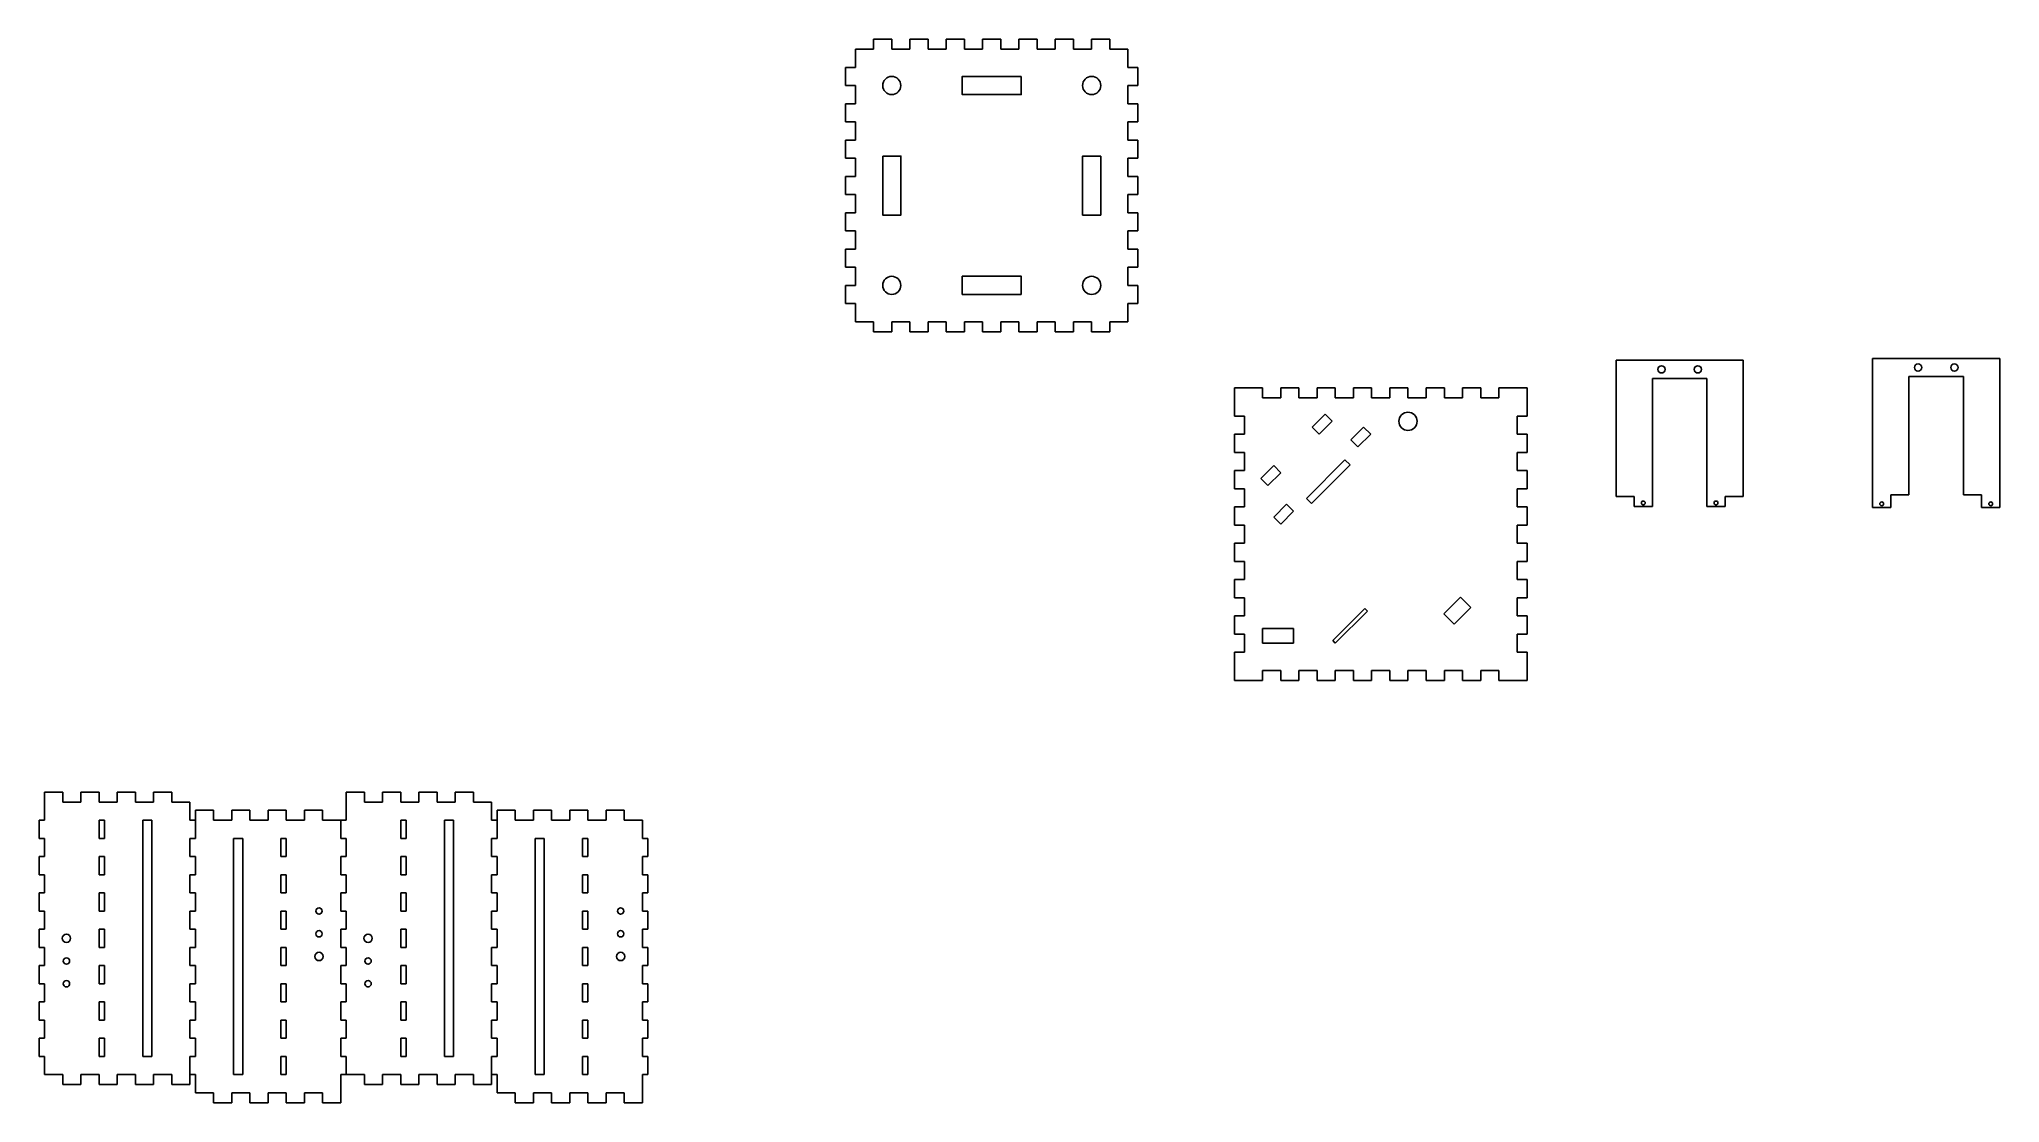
# Model space of a CAD drawing. Header units: millimetres. Extents: x 1642 to 2721, y 1557 to 2142.
import ezdxf

# ---------------------------------------------------------------- set-up
doc = ezdxf.new("R2010")
doc.units = ezdxf.units.MM

msp = doc.modelspace()

# ---------------------------------------------------------------- linework, layer by layer
for p, q in [((2090.9, 2126.9), (2090.9, 2136.9)), ((2100.9, 2136.9), (2090.9, 2136.9)), ((2110.9, 2142.4), (2100.9, 2142.4)), ((2100.9, 2142.4), (2100.9, 2136.9)), ((2110.9, 2136.9), (2110.9, 2142.4)), ((2120.9, 2136.9), (2110.9, 2136.9)), ((2130.9, 2142.4), (2120.9, 2142.4)), ((2120.9, 2142.4), (2120.9, 2136.9)), ((2130.9, 2136.9), (2130.9, 2142.4)), ((2140.9, 2136.9), (2130.9, 2136.9)), ((2150.9, 2142.4), (2140.9, 2142.4)), ((2140.9, 2142.4), (2140.9, 2136.9)), ((2150.9, 2136.9), (2150.9, 2142.4)), ((2160.9, 2136.9), (2150.9, 2136.9)), ((2170.9, 2142.4), (2160.9, 2142.4)), ((2160.9, 2142.4), (2160.9, 2136.9)), ((2170.9, 2136.9), (2170.9, 2142.4)), ((2180.9, 2136.9), (2170.9, 2136.9)), ((2190.9, 2142.4), (2180.9, 2142.4)), ((2180.9, 2142.4), (2180.9, 2136.9)), ((2190.9, 2136.9), (2190.9, 2142.4)), ((2200.9, 2136.9), (2190.9, 2136.9)), ((2210.9, 2142.4), (2200.9, 2142.4)), ((2200.9, 2142.4), (2200.9, 2136.9)), ((2210.9, 2136.9), (2210.9, 2142.4)), ((2220.9, 2136.9), (2210.9, 2136.9)), ((2230.9, 2142.4), (2220.9, 2142.4)), ((2220.9, 2142.4), (2220.9, 2136.9)), ((2230.9, 2136.9), (2230.9, 2142.4)), ((2230.9, 2142.4), (2230.9, 2142.4)), ((2230.9, 2136.9), (2240.9, 2136.9)), ((2240.9, 2126.9), (2240.9, 2136.9)), ((2090.9, 2126.9), (2085.4, 2126.9)), ((2085.4, 2126.9), (2085.4, 2126.9)), ((2085.4, 2126.9), (2085.4, 2116.9)), ((2246.4, 2126.9), (2240.9, 2126.9)), ((2246.4, 2116.9), (2246.4, 2126.9)), ((2085.4, 2116.9), (2090.9, 2116.9)), ((2090.9, 2116.9), (2090.9, 2106.9)), ((2240.9, 2106.9), (2240.9, 2116.9)), ((2240.9, 2116.9), (2246.4, 2116.9)), ((2090.9, 2106.9), (2085.4, 2106.9)), ((2085.4, 2106.9), (2085.4, 2096.9)), ((2246.4, 2106.9), (2240.9, 2106.9)), ((2246.4, 2096.9), (2246.4, 2106.9)), ((2085.4, 2096.9), (2090.9, 2096.9)), ((2090.9, 2096.9), (2090.9, 2086.9)), ((2240.9, 2086.9), (2240.9, 2096.9)), ((2240.9, 2096.9), (2246.4, 2096.9)), ((2090.9, 2086.9), (2085.4, 2086.9)), ((2085.4, 2086.9), (2085.4, 2076.9)), ((2246.4, 2086.9), (2240.9, 2086.9)), ((2246.4, 2076.9), (2246.4, 2086.9)), ((2085.4, 2076.9), (2090.9, 2076.9)), ((2090.9, 2076.9), (2090.9, 2066.9)), ((2240.9, 2066.9), (2240.9, 2076.9)), ((2240.9, 2076.9), (2246.4, 2076.9)), ((2090.9, 2066.9), (2085.4, 2066.9)), ((2085.4, 2066.9), (2085.4, 2056.9)), ((2246.4, 2066.9), (2240.9, 2066.9)), ((2246.4, 2056.9), (2246.4, 2066.9)), ((2085.4, 2056.9), (2090.9, 2056.9)), ((2090.9, 2056.9), (2090.9, 2046.9)), ((2240.9, 2046.9), (2240.9, 2056.9)), ((2240.9, 2056.9), (2246.4, 2056.9)), ((2090.9, 2046.9), (2085.4, 2046.9)), ((2085.4, 2046.9), (2085.4, 2036.9)), ((2246.4, 2046.9), (2240.9, 2046.9)), ((2246.4, 2036.9), (2246.4, 2046.9)), ((2085.4, 2036.9), (2090.9, 2036.9)), ((2090.9, 2036.9), (2090.9, 2026.9)), ((2240.9, 2026.9), (2240.9, 2036.9)), ((2240.9, 2036.9), (2246.4, 2036.9)), ((2090.9, 2026.9), (2085.4, 2026.9)), ((2085.4, 2026.9), (2085.4, 2016.9)), ((2246.4, 2026.9), (2240.9, 2026.9)), ((2246.4, 2016.9), (2246.4, 2026.9)), ((2085.4, 2016.9), (2090.9, 2016.9)), ((2090.9, 2006.9), (2085.4, 2006.9)), ((2085.4, 2006.9), (2085.4, 1996.9)), ((2090.9, 2016.9), (2090.9, 2006.9)), ((2240.9, 2006.9), (2240.9, 2016.9)), ((2240.9, 2016.9), (2246.4, 2016.9)), ((2246.4, 2006.9), (2240.9, 2006.9)), ((2246.4, 1996.9), (2246.4, 2006.9)), ((2085.4, 1996.9), (2090.9, 1996.9)), ((2090.9, 1996.9), (2090.9, 1986.9)), ((2240.9, 1996.9), (2246.4, 1996.9)), ((2240.9, 1996.9), (2240.9, 1986.9)), ((2100.9, 1986.9), (2090.9, 1986.9)), ((2100.9, 1986.9), (2100.9, 1981.4)), ((2110.9, 1981.4), (2110.9, 1986.9)), ((2110.9, 1986.9), (2120.9, 1986.9)), ((2110.9, 1986.9), (2110.9, 1986.9)), ((2120.9, 1986.9), (2120.9, 1981.4)), ((2130.9, 1981.4), (2130.9, 1986.9)), ((2130.9, 1986.9), (2140.9, 1986.9)), ((2140.9, 1986.9), (2140.9, 1981.4)), ((2150.9, 1981.4), (2150.9, 1986.9)), ((2150.9, 1986.9), (2160.9, 1986.9)), ((2160.9, 1986.9), (2160.9, 1981.4)), ((2170.9, 1981.4), (2170.9, 1986.9)), ((2170.9, 1986.9), (2180.9, 1986.9)), ((2180.9, 1986.9), (2180.9, 1981.4)), ((2190.9, 1981.4), (2190.9, 1986.9)), ((2190.9, 1986.9), (2200.9, 1986.9)), ((2200.9, 1986.9), (2200.9, 1981.4)), ((2210.9, 1981.4), (2210.9, 1986.9)), ((2210.9, 1986.9), (2220.9, 1986.9)), ((2220.9, 1986.9), (2220.9, 1981.4)), ((2230.9, 1981.4), (2230.9, 1986.9)), ((2230.9, 1986.9), (2240.9, 1986.9)), ((2100.9, 1981.4), (2110.9, 1981.4)), ((2120.9, 1981.4), (2130.9, 1981.4)), ((2140.9, 1981.4), (2150.9, 1981.4)), ((2160.9, 1981.4), (2170.9, 1981.4)), ((2180.9, 1981.4), (2190.9, 1981.4)), ((2200.9, 1981.4), (2210.9, 1981.4)), ((2220.9, 1981.4), (2230.9, 1981.4)), ((2509.5, 1890.7), (2509.5, 1965.7)), ((2579.5, 1965.7), (2509.5, 1965.7)), ((2509.5, 1965.7), (2509.5, 1955.7)), ((2579.5, 1890.7), (2579.5, 1965.7)), ((2650.7, 1891.7), (2650.7, 1966.7)), ((2720.7, 1966.7), (2650.7, 1966.7)), ((2650.7, 1966.7), (2650.7, 1956.7)), ((2720.7, 1891.7), (2720.7, 1966.7)), ((2529.5, 1955.7), (2559.5, 1955.7)), ((2529.5, 1890.7), (2529.5, 1955.7)), ((2529.5, 1955.7), (2534.5, 1955.7)), ((2559.5, 1890.7), (2559.5, 1955.7)), ((2670.7, 1956.7), (2700.7, 1956.7)), ((2670.7, 1891.7), (2670.7, 1956.7)), ((2670.7, 1956.7), (2675.7, 1956.7)), ((2700.7, 1956.7), (2695.7, 1956.7)), ((2700.7, 1891.7), (2700.7, 1956.7)), ((2299.5, 1935), (2299.5, 1950.5)), ((2299.5, 1950.5), (2305, 1950.5)), ((2305, 1950.5), (2315, 1950.5)), ((2315, 1950.5), (2315, 1945)), ((2315, 1945), (2325, 1945)), ((2325, 1945), (2325, 1950.5)), ((2325, 1950.5), (2335, 1950.5)), ((2335, 1950.5), (2335, 1945)), ((2335, 1945), (2345, 1945)), ((2345, 1945), (2345, 1950.5)), ((2345, 1950.5), (2355, 1950.5)), ((2355, 1950.5), (2355, 1945)), ((2355, 1945), (2365, 1945)), ((2365, 1945), (2365, 1950.5)), ((2365, 1950.5), (2375, 1950.5)), ((2375, 1950.5), (2375, 1945)), ((2375, 1945), (2375, 1945)), ((2375, 1945), (2385, 1945)), ((2385, 1945), (2385, 1950.5)), ((2385, 1950.5), (2395, 1950.5)), ((2395, 1950.5), (2395, 1945)), ((2395, 1945), (2405, 1945)), ((2405, 1945), (2405, 1950.5)), ((2405, 1950.5), (2415, 1950.5)), ((2415, 1950.5), (2415, 1945)), ((2415, 1945), (2425, 1945)), ((2425, 1945), (2425, 1950.5)), ((2425, 1950.5), (2435, 1950.5)), ((2435, 1950.5), (2435, 1945)), ((2435, 1945), (2445, 1945)), ((2445, 1945), (2445, 1950.5)), ((2445, 1950.5), (2460.5, 1950.5)), ((2460.5, 1950.5), (2460.5, 1935)), ((2305, 1935), (2299.5, 1935)), ((2305, 1925), (2305, 1935)), ((2349.4, 1936), (2342.3, 1928.9)), ((2346.2, 1925), (2353.2, 1932.1)), ((2353.2, 1932.1), (2349.4, 1936)), ((2460.5, 1935), (2455, 1935)), ((2455, 1935), (2455, 1935)), ((2455, 1935), (2455, 1925)), ((2299.5, 1915), (2299.5, 1925)), ((2299.5, 1925), (2305, 1925)), ((2342.3, 1928.9), (2346.2, 1925)), ((2370.6, 1928.9), (2363.5, 1921.9)), ((2363.5, 1921.9), (2367.4, 1918)), ((2367.4, 1918), (2374.5, 1925)), ((2374.5, 1925), (2370.6, 1928.9)), ((2455, 1925), (2460.5, 1925)), ((2460.5, 1925), (2460.5, 1915)), ((2305, 1915), (2299.5, 1915)), ((2305, 1905), (2305, 1915)), ((2360.3, 1910.9), (2339.1, 1889.7)), ((2363.1, 1908.1), (2360.3, 1910.9)), ((2460.5, 1915), (2455, 1915)), ((2455, 1915), (2455, 1905)), ((2299.5, 1895), (2299.5, 1905)), ((2299.5, 1905), (2305, 1905)), ((2314, 1900.6), (2321.1, 1907.7)), ((2317.9, 1896.8), (2314, 1900.6)), ((2325, 1903.8), (2317.9, 1896.8)), ((2321.1, 1907.7), (2325, 1903.8)), ((2352.5, 1897.5), (2363.1, 1908.1)), ((2455, 1905), (2460.5, 1905)), ((2460.5, 1905), (2460.5, 1895)), ((2305, 1895), (2299.5, 1895)), ((2305, 1885), (2305, 1895)), ((2341.9, 1886.9), (2339.1, 1889.7)), ((2339.1, 1889.7), (2339.1, 1889.7)), ((2352.5, 1897.5), (2341.9, 1886.9)), ((2460.5, 1895), (2455, 1895)), ((2455, 1895), (2455, 1885)), ((2509.5, 1890.7), (2519.5, 1890.7)), ((2519.5, 1885.2), (2519.5, 1890.7)), ((2529.5, 1890.7), (2529.5, 1885.2)), ((2559.5, 1890.7), (2559.5, 1885.2)), ((2569.5, 1885.2), (2569.5, 1890.7)), ((2569.5, 1890.7), (2579.5, 1890.7)), ((2650.7, 1891.7), (2650.7, 1888.7)), ((2650.7, 1888.7), (2650.7, 1884.7)), ((2660.7, 1891.7), (2660.7, 1886.2)), ((2660.7, 1891.7), (2670.7, 1891.7)), ((2710.7, 1891.7), (2700.7, 1891.7)), ((2710.7, 1891.7), (2710.7, 1886.2)), ((2720.7, 1891.7), (2720.7, 1888.7)), ((2720.7, 1888.7), (2720.7, 1884.7)), ((2299.5, 1875), (2299.5, 1885)), ((2299.5, 1885), (2305, 1885)), ((2321.1, 1879.4), (2328.1, 1886.5)), ((2325, 1875.5), (2321.1, 1879.4)), ((2332, 1882.6), (2325, 1875.5)), ((2328.1, 1886.5), (2332, 1882.6)), ((2455, 1885), (2460.5, 1885)), ((2460.5, 1885), (2460.5, 1875)), ((2529.5, 1885.2), (2519.5, 1885.2)), ((2559.5, 1885.2), (2569.5, 1885.2)), ((2650.7, 1884.7), (2660.7, 1884.7)), ((2660.7, 1884.7), (2660.7, 1886.2)), ((2710.7, 1884.7), (2710.7, 1886.2)), ((2720.7, 1884.7), (2710.7, 1884.7)), ((2305, 1875), (2299.5, 1875)), ((2305, 1865), (2305, 1875)), ((2460.5, 1875), (2455, 1875)), ((2455, 1875), (2455, 1865)), ((2299.5, 1855), (2299.5, 1865)), ((2299.5, 1865), (2305, 1865)), ((2455, 1865), (2460.5, 1865)), ((2460.5, 1865), (2460.5, 1855)), ((2305, 1855), (2299.5, 1855)), ((2305, 1845), (2305, 1855)), ((2460.5, 1855), (2455, 1855)), ((2455, 1855), (2455, 1845)), ((2299.5, 1835), (2299.5, 1845)), ((2299.5, 1845), (2305, 1845)), ((2305, 1835), (2299.5, 1835)), ((2305, 1825), (2305, 1835)), ((2423.9, 1835.3), (2414.7, 1826.1)), ((2429.6, 1829.6), (2423.9, 1835.3)), ((2455, 1845), (2460.5, 1845)), ((2460.5, 1835), (2455, 1835)), ((2455, 1835), (2455, 1825)), ((2460.5, 1845), (2460.5, 1835)), ((2299.5, 1815), (2299.5, 1825)), ((2299.5, 1825), (2305, 1825)), ((2353.6, 1811.4), (2371.3, 1829.1)), ((2372.7, 1827.7), (2355, 1810)), ((2371.3, 1829.1), (2372.7, 1827.7)), ((2414.7, 1826.1), (2420.4, 1820.4)), ((2420.4, 1820.4), (2425, 1825)), ((2425, 1825), (2429.6, 1829.6)), ((2455, 1825), (2460.5, 1825)), ((2460.5, 1825), (2460.5, 1815)), ((2305, 1815), (2299.5, 1815)), ((2305, 1805), (2305, 1815)), ((2332, 1818), (2315, 1818)), ((2315, 1818), (2315, 1810)), ((2332, 1810), (2332, 1818)), ((2460.5, 1815), (2455, 1815)), ((2455, 1815), (2455, 1805)), ((2299.5, 1789.5), (2299.5, 1805)), ((2299.5, 1805), (2305, 1805)), ((2315, 1810), (2332, 1810)), ((2355, 1810), (2353.6, 1811.4)), ((2455, 1805), (2460.5, 1805)), ((2460.5, 1805), (2460.5, 1789.5)), ((2325, 1795), (2315, 1795)), ((2315, 1795), (2315, 1789.5)), ((2325, 1789.5), (2325, 1795)), ((2345, 1795), (2335, 1795)), ((2335, 1795), (2335, 1789.5)), ((2345, 1789.5), (2345, 1795)), ((2365, 1795), (2355, 1795)), ((2355, 1795), (2355, 1789.5)), ((2365, 1789.5), (2365, 1795)), ((2385, 1795), (2375, 1795)), ((2375, 1795), (2375, 1789.5)), ((2385, 1789.5), (2385, 1795)), ((2405, 1795), (2395, 1795)), ((2395, 1795), (2395, 1789.5)), ((2405, 1789.5), (2405, 1795)), ((2425, 1795), (2415, 1795)), ((2415, 1795), (2415, 1789.5)), ((2425, 1789.5), (2425, 1795)), ((2445, 1795), (2435, 1795)), ((2435, 1795), (2435, 1789.5)), ((2445, 1789.5), (2445, 1795)), ((2315, 1789.5), (2299.5, 1789.5)), ((2335, 1789.5), (2325, 1789.5)), ((2355, 1789.5), (2345, 1789.5)), ((2375, 1789.5), (2365, 1789.5)), ((2395, 1789.5), (2385, 1789.5)), ((2415, 1789.5), (2405, 1789.5)), ((2435, 1789.5), (2425, 1789.5)), ((2460.5, 1789.5), (2445, 1789.5)), ((1654.7, 1728.1), (1644.7, 1728.1)), ((1644.7, 1728.1), (1644.7, 1712.6)), ((1654.7, 1722.6), (1654.7, 1728.1)), ((1674.7, 1728.1), (1664.7, 1728.1)), ((1664.7, 1728.1), (1664.7, 1722.6)), ((1674.7, 1722.6), (1674.7, 1728.1)), ((1694.7, 1728.1), (1684.7, 1728.1)), ((1684.7, 1728.1), (1684.7, 1722.6)), ((1694.7, 1722.6), (1694.7, 1728.1)), ((1714.7, 1728.1), (1704.7, 1728.1)), ((1704.7, 1728.1), (1704.7, 1722.6)), ((1714.7, 1722.6), (1714.7, 1728.1)), ((1820.7, 1728.1), (1810.7, 1728.1)), ((1810.7, 1728.1), (1810.7, 1712.6)), ((1820.7, 1722.6), (1820.7, 1728.1)), ((1840.7, 1728.1), (1830.7, 1728.1)), ((1830.7, 1728.1), (1830.7, 1722.6)), ((1840.7, 1722.6), (1840.7, 1728.1)), ((1860.7, 1728.1), (1850.7, 1728.1)), ((1850.7, 1728.1), (1850.7, 1722.6)), ((1860.7, 1722.6), (1860.7, 1728.1)), ((1880.7, 1728.1), (1870.7, 1728.1)), ((1870.7, 1728.1), (1870.7, 1722.6)), ((1880.7, 1722.6), (1880.7, 1728.1)), ((1664.7, 1722.6), (1654.7, 1722.6)), ((1684.7, 1722.6), (1674.7, 1722.6)), ((1704.7, 1722.6), (1694.7, 1722.6)), ((1724.7, 1722.6), (1714.7, 1722.6)), ((1714.7, 1722.6), (1714.7, 1722.6)), ((1724.7, 1712.6), (1724.7, 1722.6)), ((1737.7, 1718.1), (1727.7, 1718.1)), ((1727.7, 1718.1), (1727.7, 1702.6)), ((1737.7, 1712.6), (1737.7, 1718.1)), ((1757.7, 1718.1), (1747.7, 1718.1)), ((1747.7, 1718.1), (1747.7, 1712.6)), ((1757.7, 1712.6), (1757.7, 1718.1)), ((1777.7, 1718.1), (1767.7, 1718.1)), ((1767.7, 1718.1), (1767.7, 1712.6)), ((1777.7, 1712.6), (1777.7, 1718.1)), ((1797.7, 1718.1), (1787.7, 1718.1)), ((1787.7, 1718.1), (1787.7, 1712.6)), ((1797.7, 1712.6), (1797.7, 1718.1)), ((1830.7, 1722.6), (1820.7, 1722.6)), ((1850.7, 1722.6), (1840.7, 1722.6)), ((1870.7, 1722.6), (1860.7, 1722.6)), ((1890.7, 1722.6), (1880.7, 1722.6)), ((1880.7, 1722.6), (1880.7, 1722.6)), ((1890.7, 1712.6), (1890.7, 1722.6)), ((1903.7, 1718.1), (1893.7, 1718.1)), ((1893.7, 1718.1), (1893.7, 1702.6)), ((1903.7, 1712.6), (1903.7, 1718.1)), ((1923.7, 1718.1), (1913.7, 1718.1)), ((1913.7, 1718.1), (1913.7, 1712.6)), ((1923.7, 1712.6), (1923.7, 1718.1)), ((1943.7, 1718.1), (1933.7, 1718.1)), ((1933.7, 1718.1), (1933.7, 1712.6)), ((1943.7, 1712.6), (1943.7, 1718.1)), ((1963.7, 1718.1), (1953.7, 1718.1)), ((1953.7, 1718.1), (1953.7, 1712.6)), ((1963.7, 1712.6), (1963.7, 1718.1)), ((1644.7, 1712.6), (1641.7, 1712.6)), ((1641.7, 1712.6), (1641.7, 1702.6)), ((1674.7, 1712.6), (1677.7, 1712.6)), ((1674.7, 1702.6), (1674.7, 1712.6)), ((1677.7, 1712.6), (1677.7, 1702.6)), ((1698.7, 1582.6), (1698.7, 1712.6)), ((1698.7, 1712.6), (1703.7, 1712.6)), ((1703.7, 1712.6), (1703.7, 1582.6)), ((1727.7, 1712.6), (1724.7, 1712.6)), ((1747.7, 1712.6), (1737.7, 1712.6)), ((1767.7, 1712.6), (1757.7, 1712.6)), ((1787.7, 1712.6), (1777.7, 1712.6)), ((1797.7, 1712.6), (1797.7, 1712.6)), ((1810.7, 1712.6), (1797.7, 1712.6)), ((1807.7, 1712.6), (1807.7, 1702.6)), ((1840.7, 1712.6), (1843.7, 1712.6)), ((1840.7, 1702.6), (1840.7, 1712.6)), ((1843.7, 1712.6), (1843.7, 1702.6)), ((1864.7, 1582.6), (1864.7, 1712.6)), ((1864.7, 1712.6), (1869.7, 1712.6)), ((1869.7, 1712.6), (1869.7, 1582.6)), ((1893.7, 1712.6), (1890.7, 1712.6)), ((1913.7, 1712.6), (1903.7, 1712.6)), ((1933.7, 1712.6), (1923.7, 1712.6)), ((1953.7, 1712.6), (1943.7, 1712.6)), ((1973.7, 1712.6), (1963.7, 1712.6)), ((1963.7, 1712.6), (1963.7, 1712.6)), ((1973.7, 1702.6), (1973.7, 1712.6)), ((1641.7, 1702.6), (1644.7, 1702.6)), ((1644.7, 1702.6), (1644.7, 1692.6)), ((1677.7, 1702.6), (1674.7, 1702.6)), ((1724.7, 1692.6), (1724.7, 1702.6)), ((1724.7, 1702.6), (1727.7, 1702.6)), ((1748.7, 1572.6), (1748.7, 1702.6)), ((1748.7, 1702.6), (1753.7, 1702.6)), ((1753.7, 1702.6), (1753.7, 1572.6)), ((1774.7, 1702.6), (1777.7, 1702.6)), ((1774.7, 1692.6), (1774.7, 1702.6)), ((1777.7, 1702.6), (1777.7, 1692.6)), ((1810.7, 1702.6), (1807.7, 1702.6)), ((1810.7, 1692.6), (1810.7, 1702.6)), ((1843.7, 1702.6), (1840.7, 1702.6)), ((1890.7, 1692.6), (1890.7, 1702.6)), ((1890.7, 1702.6), (1893.7, 1702.6)), ((1914.7, 1702.6), (1919.7, 1702.6)), ((1914.7, 1572.6), (1914.7, 1702.6)), ((1919.7, 1702.6), (1919.7, 1572.6)), ((1940.7, 1702.6), (1943.7, 1702.6)), ((1940.7, 1692.6), (1940.7, 1702.6)), ((1943.7, 1702.6), (1943.7, 1692.6)), ((1976.7, 1702.6), (1973.7, 1702.6)), ((1976.7, 1692.6), (1976.7, 1702.6)), ((1644.7, 1692.6), (1641.7, 1692.6)), ((1641.7, 1692.6), (1641.7, 1682.6)), ((1674.7, 1692.6), (1677.7, 1692.6)), ((1674.7, 1682.6), (1674.7, 1692.6)), ((1677.7, 1692.6), (1677.7, 1682.6)), ((1727.7, 1692.6), (1724.7, 1692.6)), ((1727.7, 1692.6), (1727.7, 1682.6)), ((1777.7, 1692.6), (1774.7, 1692.6)), ((1807.7, 1692.6), (1810.7, 1692.6)), ((1807.7, 1692.6), (1807.7, 1682.6)), ((1840.7, 1692.6), (1843.7, 1692.6)), ((1840.7, 1682.6), (1840.7, 1692.6)), ((1843.7, 1692.6), (1843.7, 1682.6)), ((1893.7, 1692.6), (1890.7, 1692.6)), ((1893.7, 1682.6), (1893.7, 1692.6)), ((1943.7, 1692.6), (1940.7, 1692.6)), ((1973.7, 1682.6), (1973.7, 1692.6)), ((1973.7, 1692.6), (1976.7, 1692.6)), ((1641.7, 1682.6), (1644.7, 1682.6)), ((1644.7, 1672.6), (1641.7, 1672.6)), ((1641.7, 1672.6), (1641.7, 1662.6)), ((1644.7, 1682.6), (1644.7, 1672.6)), ((1677.7, 1682.6), (1674.7, 1682.6)), ((1674.7, 1672.6), (1677.7, 1672.6)), ((1674.7, 1662.6), (1674.7, 1672.6)), ((1677.7, 1672.6), (1677.7, 1662.6)), ((1724.7, 1672.6), (1724.7, 1682.6)), ((1724.7, 1682.6), (1727.7, 1682.6)), ((1727.7, 1672.6), (1724.7, 1672.6)), ((1727.7, 1672.6), (1727.7, 1662.6)), ((1774.7, 1682.6), (1777.7, 1682.6)), ((1774.7, 1672.6), (1774.7, 1682.6)), ((1777.7, 1672.6), (1774.7, 1672.6)), ((1777.7, 1682.6), (1777.7, 1672.6)), ((1810.7, 1682.6), (1807.7, 1682.6)), ((1810.7, 1672.6), (1807.7, 1672.6)), ((1807.7, 1672.6), (1807.7, 1662.6)), ((1810.7, 1672.6), (1810.7, 1682.6)), ((1843.7, 1682.6), (1840.7, 1682.6)), ((1840.7, 1672.6), (1843.7, 1672.6)), ((1840.7, 1662.6), (1840.7, 1672.6)), ((1843.7, 1672.6), (1843.7, 1662.6)), ((1890.7, 1672.6), (1890.7, 1682.6)), ((1890.7, 1682.6), (1893.7, 1682.6)), ((1893.7, 1672.6), (1890.7, 1672.6)), ((1893.7, 1672.6), (1893.7, 1662.6)), ((1940.7, 1682.6), (1943.7, 1682.6)), ((1940.7, 1672.6), (1940.7, 1682.6)), ((1943.7, 1672.6), (1940.7, 1672.6)), ((1943.7, 1682.6), (1943.7, 1672.6)), ((1976.7, 1682.6), (1973.7, 1682.6)), ((1973.7, 1662.6), (1973.7, 1672.6)), ((1973.7, 1672.6), (1976.7, 1672.6)), ((1976.7, 1672.6), (1976.7, 1682.6)), ((1641.7, 1662.6), (1644.7, 1662.6)), ((1644.7, 1662.6), (1644.7, 1652.6)), ((1677.7, 1662.6), (1674.7, 1662.6)), ((1724.7, 1652.6), (1724.7, 1662.6)), ((1724.7, 1662.6), (1727.7, 1662.6)), ((1774.7, 1662.6), (1777.7, 1662.6)), ((1774.7, 1652.6), (1774.7, 1662.6)), ((1777.7, 1662.6), (1777.7, 1652.6)), ((1810.7, 1662.6), (1807.7, 1662.6)), ((1810.7, 1652.6), (1810.7, 1662.6)), ((1843.7, 1662.6), (1840.7, 1662.6)), ((1893.7, 1662.6), (1890.7, 1662.6)), ((1890.7, 1662.6), (1890.7, 1652.6)), ((1940.7, 1662.6), (1943.7, 1662.6)), ((1940.7, 1652.6), (1940.7, 1662.6)), ((1943.7, 1662.6), (1943.7, 1652.6)), ((1976.7, 1662.6), (1973.7, 1662.6)), ((1976.7, 1652.6), (1976.7, 1662.6)), ((1644.7, 1652.6), (1641.7, 1652.6)), ((1641.7, 1652.6), (1641.7, 1642.6)), ((1674.7, 1652.6), (1677.7, 1652.6)), ((1674.7, 1642.6), (1674.7, 1652.6)), ((1677.7, 1652.6), (1677.7, 1642.6)), ((1727.7, 1652.6), (1724.7, 1652.6)), ((1727.7, 1652.6), (1727.7, 1642.6)), ((1777.7, 1652.6), (1774.7, 1652.6)), ((1807.7, 1652.6), (1810.7, 1652.6)), ((1807.7, 1652.6), (1807.7, 1642.6)), ((1840.7, 1652.6), (1843.7, 1652.6)), ((1840.7, 1642.6), (1840.7, 1652.6)), ((1843.7, 1652.6), (1843.7, 1642.6)), ((1893.7, 1652.6), (1890.7, 1652.6)), ((1893.7, 1642.6), (1893.7, 1652.6)), ((1943.7, 1652.6), (1940.7, 1652.6)), ((1973.7, 1642.6), (1973.7, 1652.6)), ((1973.7, 1652.6), (1976.7, 1652.6)), ((1641.7, 1642.6), (1644.7, 1642.6)), ((1644.7, 1642.6), (1644.7, 1632.6)), ((1677.7, 1642.6), (1674.7, 1642.6)), ((1724.7, 1642.6), (1724.7, 1632.6)), ((1724.7, 1642.6), (1727.7, 1642.6)), ((1774.7, 1642.6), (1777.7, 1642.6)), ((1774.7, 1632.6), (1774.7, 1642.6)), ((1777.7, 1642.6), (1777.7, 1632.6)), ((1810.7, 1642.6), (1807.7, 1642.6)), ((1810.7, 1642.6), (1810.7, 1632.6)), ((1843.7, 1642.6), (1840.7, 1642.6)), ((1890.7, 1642.6), (1890.7, 1632.6)), ((1890.7, 1642.6), (1893.7, 1642.6)), ((1940.7, 1642.6), (1943.7, 1642.6)), ((1940.7, 1632.6), (1940.7, 1642.6)), ((1943.7, 1642.6), (1943.7, 1632.6)), ((1976.7, 1642.6), (1973.7, 1642.6)), ((1976.7, 1632.6), (1976.7, 1642.6)), ((1644.7, 1632.6), (1641.7, 1632.6)), ((1641.7, 1632.6), (1641.7, 1622.6)), ((1674.7, 1632.6), (1677.7, 1632.6)), ((1674.7, 1622.6), (1674.7, 1632.6)), ((1677.7, 1632.6), (1677.7, 1622.6)), ((1727.7, 1632.6), (1724.7, 1632.6)), ((1727.7, 1622.6), (1727.7, 1632.6)), ((1777.7, 1632.6), (1774.7, 1632.6)), ((1810.7, 1632.6), (1807.7, 1632.6)), ((1807.7, 1632.6), (1807.7, 1622.6)), ((1840.7, 1632.6), (1843.7, 1632.6)), ((1840.7, 1622.6), (1840.7, 1632.6)), ((1843.7, 1632.6), (1843.7, 1622.6)), ((1893.7, 1632.6), (1890.7, 1632.6)), ((1893.7, 1632.6), (1893.7, 1622.6)), ((1943.7, 1632.6), (1940.7, 1632.6)), ((1973.7, 1622.6), (1973.7, 1632.6)), ((1973.7, 1632.6), (1976.7, 1632.6)), ((1641.7, 1622.6), (1644.7, 1622.6)), ((1644.7, 1622.6), (1644.7, 1612.6)), ((1677.7, 1622.6), (1674.7, 1622.6)), ((1724.7, 1622.6), (1724.7, 1612.6)), ((1724.7, 1622.6), (1727.7, 1622.6)), ((1774.7, 1622.6), (1777.7, 1622.6)), ((1774.7, 1612.6), (1774.7, 1622.6)), ((1777.7, 1622.6), (1777.7, 1612.6)), ((1810.7, 1622.6), (1807.7, 1622.6)), ((1810.7, 1622.6), (1810.7, 1612.6)), ((1843.7, 1622.6), (1840.7, 1622.6)), ((1890.7, 1622.6), (1890.7, 1612.6)), ((1890.7, 1622.6), (1893.7, 1622.6)), ((1940.7, 1622.6), (1943.7, 1622.6)), ((1940.7, 1612.6), (1940.7, 1622.6)), ((1943.7, 1622.6), (1943.7, 1612.6)), ((1976.7, 1622.6), (1973.7, 1622.6)), ((1976.7, 1612.6), (1976.7, 1622.6)), ((1644.7, 1612.6), (1641.7, 1612.6)), ((1641.7, 1612.6), (1641.7, 1602.6)), ((1674.7, 1612.6), (1677.7, 1612.6)), ((1674.7, 1602.6), (1674.7, 1612.6)), ((1677.7, 1612.6), (1677.7, 1602.6)), ((1727.7, 1612.6), (1724.7, 1612.6)), ((1727.7, 1612.6), (1727.7, 1602.6)), ((1777.7, 1612.6), (1774.7, 1612.6)), ((1807.7, 1612.6), (1810.7, 1612.6)), ((1807.7, 1612.6), (1807.7, 1602.6)), ((1840.7, 1612.6), (1843.7, 1612.6)), ((1840.7, 1602.6), (1840.7, 1612.6)), ((1843.7, 1612.6), (1843.7, 1602.6)), ((1893.7, 1612.6), (1890.7, 1612.6)), ((1893.7, 1612.6), (1893.7, 1602.6)), ((1943.7, 1612.6), (1940.7, 1612.6)), ((1973.7, 1602.6), (1973.7, 1612.6)), ((1973.7, 1612.6), (1976.7, 1612.6)), ((1641.7, 1602.6), (1644.7, 1602.6)), ((1644.7, 1602.6), (1644.7, 1592.6)), ((1677.7, 1602.6), (1674.7, 1602.6)), ((1727.7, 1602.6), (1724.7, 1602.6)), ((1724.7, 1592.6), (1724.7, 1602.6)), ((1774.7, 1602.6), (1777.7, 1602.6)), ((1774.7, 1592.6), (1774.7, 1602.6)), ((1777.7, 1602.6), (1777.7, 1592.6)), ((1807.7, 1602.6), (1810.7, 1602.6)), ((1810.7, 1602.6), (1810.7, 1592.6)), ((1843.7, 1602.6), (1840.7, 1602.6)), ((1893.7, 1602.6), (1890.7, 1602.6)), ((1890.7, 1602.6), (1890.7, 1592.6)), ((1940.7, 1602.6), (1943.7, 1602.6)), ((1940.7, 1592.6), (1940.7, 1602.6)), ((1943.7, 1602.6), (1943.7, 1592.6)), ((1976.7, 1602.6), (1973.7, 1602.6)), ((1976.7, 1592.6), (1976.7, 1602.6)), ((1644.7, 1592.6), (1641.7, 1592.6)), ((1641.7, 1592.6), (1641.7, 1582.6)), ((1677.7, 1592.6), (1674.7, 1592.6)), ((1674.7, 1592.6), (1674.7, 1582.6)), ((1677.7, 1582.6), (1677.7, 1592.6)), ((1724.7, 1592.6), (1727.7, 1592.6)), ((1727.7, 1592.6), (1727.7, 1582.6)), ((1777.7, 1592.6), (1774.7, 1592.6)), ((1807.7, 1582.6), (1807.7, 1592.6)), ((1810.7, 1592.6), (1807.7, 1592.6)), ((1843.7, 1592.6), (1840.7, 1592.6)), ((1840.7, 1592.6), (1840.7, 1582.6)), ((1843.7, 1582.6), (1843.7, 1592.6)), ((1893.7, 1592.6), (1890.7, 1592.6)), ((1893.7, 1582.6), (1893.7, 1592.6)), ((1943.7, 1592.6), (1940.7, 1592.6)), ((1973.7, 1582.6), (1973.7, 1592.6)), ((1973.7, 1592.6), (1976.7, 1592.6)), ((1641.7, 1582.6), (1644.7, 1582.6)), ((1644.7, 1582.6), (1644.7, 1572.6)), ((1674.7, 1582.6), (1677.7, 1582.6)), ((1703.7, 1582.6), (1698.7, 1582.6)), ((1727.7, 1582.6), (1724.7, 1582.6)), ((1724.7, 1567.1), (1724.7, 1582.6)), ((1777.7, 1582.6), (1774.7, 1582.6)), ((1774.7, 1582.6), (1774.7, 1572.6)), ((1777.7, 1572.6), (1777.7, 1582.6)), ((1810.7, 1582.6), (1807.7, 1582.6)), ((1810.7, 1582.6), (1810.7, 1572.6)), ((1840.7, 1582.6), (1843.7, 1582.6)), ((1869.7, 1582.6), (1864.7, 1582.6)), ((1893.7, 1582.6), (1890.7, 1582.6)), ((1890.7, 1567.1), (1890.7, 1582.6)), ((1943.7, 1582.6), (1940.7, 1582.6)), ((1940.7, 1582.6), (1940.7, 1572.6)), ((1943.7, 1572.6), (1943.7, 1582.6)), ((1976.7, 1582.6), (1973.7, 1582.6)), ((1976.7, 1572.6), (1976.7, 1582.6)), ((1654.7, 1572.6), (1644.7, 1572.6)), ((1654.7, 1567.1), (1654.7, 1572.6)), ((1664.7, 1567.1), (1654.7, 1567.1)), ((1674.7, 1572.6), (1664.7, 1572.6)), ((1664.7, 1572.6), (1664.7, 1567.1)), ((1674.7, 1567.1), (1674.7, 1572.6)), ((1684.7, 1567.1), (1674.7, 1567.1)), ((1694.7, 1572.6), (1684.7, 1572.6)), ((1684.7, 1572.6), (1684.7, 1567.1)), ((1694.7, 1567.1), (1694.7, 1572.6)), ((1704.7, 1567.1), (1694.7, 1567.1)), ((1714.7, 1572.6), (1704.7, 1572.6)), ((1704.7, 1572.6), (1704.7, 1567.1)), ((1714.7, 1567.1), (1714.7, 1572.6)), ((1724.7, 1567.1), (1714.7, 1567.1)), ((1724.7, 1572.6), (1727.7, 1572.6)), ((1727.7, 1572.6), (1727.7, 1562.6)), ((1753.7, 1572.6), (1748.7, 1572.6)), ((1774.7, 1572.6), (1777.7, 1572.6)), ((1774.7, 1572.6), (1774.7, 1572.6)), ((1807.7, 1557.1), (1807.7, 1572.6)), ((1820.7, 1572.6), (1807.7, 1572.6)), ((1820.7, 1567.1), (1820.7, 1572.6)), ((1830.7, 1567.1), (1820.7, 1567.1)), ((1840.7, 1572.6), (1830.7, 1572.6)), ((1830.7, 1572.6), (1830.7, 1567.1)), ((1840.7, 1567.1), (1840.7, 1572.6)), ((1850.7, 1567.1), (1840.7, 1567.1)), ((1860.7, 1572.6), (1850.7, 1572.6)), ((1850.7, 1572.6), (1850.7, 1567.1)), ((1860.7, 1567.1), (1860.7, 1572.6)), ((1870.7, 1567.1), (1860.7, 1567.1)), ((1880.7, 1572.6), (1870.7, 1572.6)), ((1870.7, 1572.6), (1870.7, 1567.1)), ((1880.7, 1567.1), (1880.7, 1572.6)), ((1890.7, 1567.1), (1880.7, 1567.1)), ((1890.7, 1572.6), (1893.7, 1572.6)), ((1893.7, 1572.6), (1893.7, 1562.6)), ((1919.7, 1572.6), (1914.7, 1572.6)), ((1940.7, 1572.6), (1943.7, 1572.6)), ((1973.7, 1557.1), (1973.7, 1572.6)), ((1973.7, 1572.6), (1976.7, 1572.6)), ((1737.7, 1562.6), (1727.7, 1562.6)), ((1737.7, 1557.1), (1737.7, 1562.6)), ((1747.7, 1557.1), (1737.7, 1557.1)), ((1757.7, 1562.6), (1747.7, 1562.6)), ((1747.7, 1562.6), (1747.7, 1557.1)), ((1757.7, 1557.1), (1757.7, 1562.6)), ((1767.7, 1557.1), (1757.7, 1557.1)), ((1777.7, 1562.6), (1767.7, 1562.6)), ((1767.7, 1562.6), (1767.7, 1557.1)), ((1777.7, 1557.1), (1777.7, 1562.6)), ((1787.7, 1557.1), (1777.7, 1557.1)), ((1797.7, 1562.6), (1787.7, 1562.6)), ((1787.7, 1562.6), (1787.7, 1557.1)), ((1797.7, 1557.1), (1797.7, 1562.6)), ((1807.7, 1557.1), (1797.7, 1557.1)), ((1903.7, 1562.6), (1893.7, 1562.6)), ((1903.7, 1557.1), (1903.7, 1562.6)), ((1913.7, 1557.1), (1903.7, 1557.1)), ((1923.7, 1562.6), (1913.7, 1562.6)), ((1913.7, 1562.6), (1913.7, 1557.1)), ((1923.7, 1557.1), (1923.7, 1562.6)), ((1933.7, 1557.1), (1923.7, 1557.1)), ((1943.7, 1562.6), (1933.7, 1562.6)), ((1933.7, 1562.6), (1933.7, 1557.1)), ((1943.7, 1557.1), (1943.7, 1562.6)), ((1953.7, 1557.1), (1943.7, 1557.1)), ((1963.7, 1562.6), (1953.7, 1562.6)), ((1953.7, 1562.6), (1953.7, 1557.1)), ((1963.7, 1557.1), (1963.7, 1562.6)), ((1973.7, 1557.1), (1963.7, 1557.1))]:
    msp.add_line(p, q)
for points in [[(2182.2, 2121.9), (2182.2, 2111.9), (2149.7, 2111.9), (2149.7, 2121.9)], [(2105.9, 2078.1), (2115.9, 2078.1), (2115.9, 2045.6), (2105.9, 2045.6)], [(2225.9, 2078.1), (2215.9, 2078.1), (2215.9, 2045.6), (2225.9, 2045.6)], [(2182.2, 2001.9), (2182.2, 2011.9), (2149.7, 2011.9), (2149.7, 2001.9)]]:
    msp.add_lwpolyline(points, close=True)
for centre, radius in [((2110.9, 2116.9), 5), ((2220.9, 2116.9), 5), ((2110.9, 2006.9), 5), ((2220.9, 2006.9), 5), ((2675.7, 1961.7), 2), ((2695.7, 1961.7), 2), ((2534.5, 1960.7), 2), ((2554.5, 1960.7), 2), ((2395, 1932.1), 5), ((2524.5, 1887.2), 1.05), ((2564.5, 1887.2), 1.05), ((2655.7, 1886.7), 1.05), ((2715.7, 1886.7), 1.05), ((1795.7, 1662.6), 1.75), ((1961.7, 1662.6), 1.75), ((1795.7, 1650.1), 1.75), ((1961.7, 1650.1), 1.75), ((1656.7, 1647.6), 2.3), ((1822.7, 1647.6), 2.3), ((1656.7, 1635.1), 1.75), ((1795.7, 1637.6), 2.3), ((1822.7, 1635.1), 1.75), ((1961.7, 1637.6), 2.3), ((1656.7, 1622.6), 1.75), ((1822.7, 1622.6), 1.75)]:
    msp.add_circle(centre, radius)

doc.saveas('drawing.dxf')
